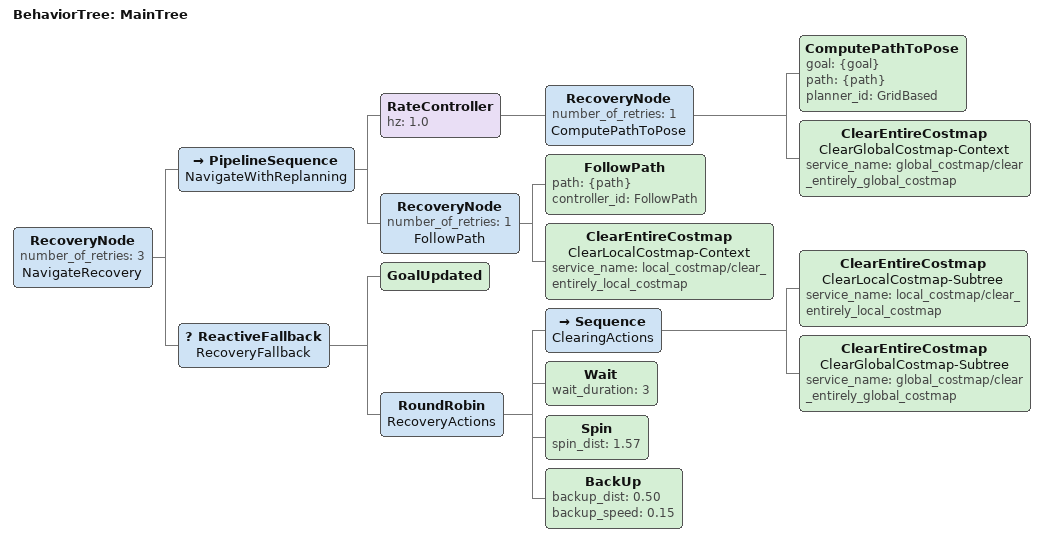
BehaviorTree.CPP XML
<!--
  Behavior Tree for differential drive / quadruped robot (can spin in place).
  Replans at 1 Hz, recovery uses: clear costmaps, wait, spin, backup.
-->
<root main_tree_to_execute="MainTree">
  <BehaviorTree ID="MainTree">
    <RecoveryNode number_of_retries="3" name="NavigateRecovery">
      <PipelineSequence name="NavigateWithReplanning">
        <RateController hz="1.0">
          <RecoveryNode number_of_retries="1" name="ComputePathToPose">
            <ComputePathToPose goal="{goal}" path="{path}" planner_id="GridBased"/>
            <ClearEntireCostmap name="ClearGlobalCostmap-Context" service_name="global_costmap/clear_entirely_global_costmap"/>
          </RecoveryNode>
        </RateController>
        <RecoveryNode number_of_retries="1" name="FollowPath">
          <FollowPath path="{path}" controller_id="FollowPath"/>
          <ClearEntireCostmap name="ClearLocalCostmap-Context" service_name="local_costmap/clear_entirely_local_costmap"/>
        </RecoveryNode>
      </PipelineSequence>
      <ReactiveFallback name="RecoveryFallback">
        <GoalUpdated/>
        <RoundRobin name="RecoveryActions">
          <Sequence name="ClearingActions">
            <ClearEntireCostmap name="ClearLocalCostmap-Subtree" service_name="local_costmap/clear_entirely_local_costmap"/>
            <ClearEntireCostmap name="ClearGlobalCostmap-Subtree" service_name="global_costmap/clear_entirely_global_costmap"/>
          </Sequence>
          <Wait wait_duration="3"/>
          <Spin spin_dist="1.57"/>
          <BackUp backup_dist="0.50" backup_speed="0.15"/>
        </RoundRobin>
      </ReactiveFallback>
    </RecoveryNode>
  </BehaviorTree>
</root>
